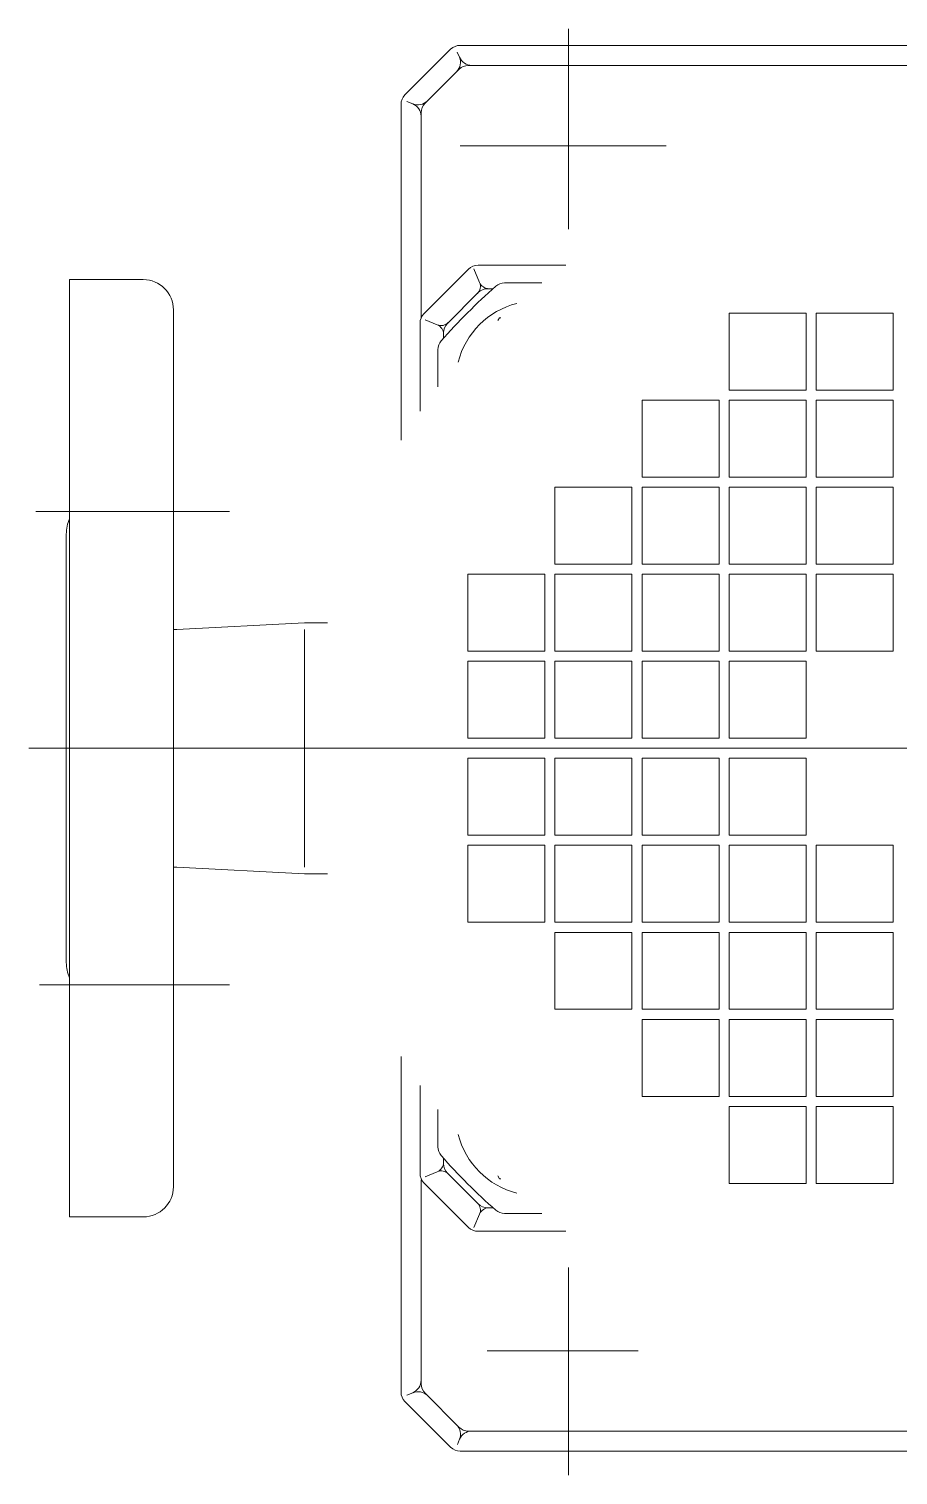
# Model space of a CAD drawing. Header units: millimetres. Extents: x 2085 to 2829, y 1347 to 1643.
# Drawn here: x 2160.0725 to 2160.2023, y 1612.1757 to 1612.3917 of the extents above; entities that cross this region are included whole.
import ezdxf

# ---------------------------------------------------------------- set-up
doc = ezdxf.new("R2010")
doc.units = ezdxf.units.MM
doc.layers.get('0').update_dxf_attribs({"color": 251, "lineweight": 9})
doc.layers.add('A-SANITARIOS', color=251, linetype='Continuous', lineweight=13)

# ---------------------------------------------------------------- blocks, each defined once
blk = doc.blocks.new('BOMBAS-28.02.2025')
at = {"layer": 'A-SANITARIOS'}
for p, q in [((2.222102833417011, -1.696062826551497, -9.617525271273668e-07), (2.222102833417011, -1.725987554527819, -9.617525271273668e-07)), ((2.222102833417011, -1.696062826551497, -9.617525271273668e-07), (2.222102833417011, -1.725987554527819, -9.617525271273668e-07)), ((2.204518218961312, -1.699100474826992, -9.617525271273668e-07), (2.197689614695264, -1.70592890586704, -9.617525271273668e-07)), ((2.204518218961312, -1.699100474826992, -9.617525271273668e-07), (2.197689614695264, -1.70592890586704, -9.617525271273668e-07)), ((2.205833618965698, -1.700280063785613, -9.617525271273668e-07), (2.205515250068856, -1.699511484242976, -9.617525271273668e-07)), ((2.205833618965698, -1.700280063785613, -9.617525271273668e-07), (2.205515250068856, -1.699511484242976, -9.617525271273668e-07)), ((2.338274223235203, -1.69851431902498, -9.617525271273668e-07), (2.205931690958096, -1.69851431902498, -9.617525271273668e-07)), ((2.338274223235203, -1.69851431902498, -9.617525271273668e-07), (2.205931690958096, -1.69851431902498, -9.617525271273668e-07)), ((2.205760970216943, -1.702100344933569, -9.617525271273668e-07), (2.200690138590289, -1.707171042449772, -9.617525271273668e-07)), ((2.205760970216943, -1.702100344933569, -9.617525271273668e-07), (2.200690138590289, -1.707171042449772, -9.617525271273668e-07)), ((2.337031542760087, -1.701514317654073, -9.617525271273668e-07), (2.207174853858305, -1.701514317654073, -9.617525271273668e-07)), ((2.337031542760087, -1.701514317654073, -9.617525271273668e-07), (2.207174853858305, -1.701514317654073, -9.617525271273668e-07)), ((2.197104298946215, -1.707311558537185, -9.617525271273668e-07), (2.197104298946215, -1.7574792066589, -9.617525271273668e-07)), ((2.197104298946215, -1.707311558537185, -9.617525271273668e-07), (2.197104298946215, -1.7574792066589, -9.617525271273668e-07)), ((2.198869212967111, -1.707245604135096, -9.617525271273668e-07), (2.197993386042072, -1.70688281673938, -9.617525271273668e-07)), ((2.198869212967111, -1.707245604135096, -9.617525271273668e-07), (2.197993386042072, -1.70688281673938, -9.617525271273668e-07)), ((2.200104299437953, -1.708585196174681, -9.617525271273668e-07), (2.200104299437953, -1.739186148159206, -9.617525271273668e-07)), ((2.200104299437953, -1.708585196174681, -9.617525271273668e-07), (2.200104299437953, -1.739186148159206, -9.617525271273668e-07)), ((2.205931202945067, -1.71351430285722, -9.617525271273668e-07), (2.23668803970213, -1.71351430285722, -9.617525271273668e-07)), ((2.205931202945067, -1.71351430285722, -9.617525271273668e-07), (2.23668803970213, -1.71351430285722, -9.617525271273668e-07)), ((2.20719032312627, -1.731936474330723, -9.617525271273668e-07), (2.200525633496, -1.738601162098348, -9.617525271273668e-07)), ((2.20719032312627, -1.731936474330723, -9.617525271273668e-07), (2.200525633496, -1.738601162098348, -9.617525271273668e-07)), ((2.208847473812057, -1.733938469551504, -9.617525271273668e-07), (2.208003989857389, -1.731902149505913, -9.617525271273668e-07)), ((2.208847473812057, -1.733938469551504, -9.617525271273668e-07), (2.208003989857389, -1.731902149505913, -9.617525271273668e-07)), ((2.208604542043759, -1.731350698508322, -9.617525271273668e-07), (2.221739794564201, -1.731350698508322, -9.617525271273668e-07)), ((2.208604542043759, -1.731350698508322, -9.617525271273668e-07), (2.221739794564201, -1.731350698508322, -9.617525271273668e-07)), ((2.147601369273616, -1.873514120467007, -9.617525271273668e-07), (2.147601369273616, -1.73351430427283, -9.617525271273668e-07)), ((2.158601369214011, -1.73351430427283, -9.617525271273668e-07), (2.147601369273616, -1.73351430427283, -9.617525271273668e-07)), ((2.147601369273616, -1.873514120467007, -9.617525271273668e-07), (2.147601369273616, -1.73351430427283, -9.617525271273668e-07)), ((2.158601369214011, -1.73351430427283, -9.617525271273668e-07), (2.147601369273616, -1.73351430427283, -9.617525271273668e-07)), ((2.218123346072389, -1.734014547429979, -9.617525271273668e-07), (2.212571827200009, -1.734014547429979, -9.617525271273668e-07)), ((2.218123346072389, -1.734014547429979, -9.617525271273668e-07), (2.212571827200009, -1.734014547429979, -9.617525271273668e-07)), ((2.208645708364202, -1.735449996776879, -9.617525271273668e-07), (2.20403915407951, -1.740056549198925, -9.617525271273668e-07)), ((2.208645708364202, -1.735449996776879, -9.617525271273668e-07), (2.20403915407951, -1.740056549198925, -9.617525271273668e-07)), ((2.21006010795827, -1.734864217229187, -9.617525271273668e-07), (2.210854298871709, -1.734864217229187, -9.617525271273668e-07)), ((2.21006010795827, -1.734864217229187, -9.617525271273668e-07), (2.210854298871709, -1.734864217229187, -9.617525271273668e-07)), ((2.163101370882941, -1.869014333002269, -9.617525271273668e-07), (2.163101370882941, -1.738014119677246, -9.617525271273668e-07)), ((2.163101370882941, -1.869014333002269, -9.617525271273668e-07), (2.163101370882941, -1.738014119677246, -9.617525271273668e-07)), ((2.257602834579302, -1.738514211960137, -9.617525271273668e-07), (2.246102835488273, -1.738514211960137, -9.617525271273668e-07)), ((2.246102835488273, -1.738514211960137, -9.617525271273668e-07), (2.246102835488273, -1.750014211051166, -9.617525271273668e-07)), ((2.257602834579302, -1.738514211960137, -9.617525271273668e-07), (2.246102835488273, -1.738514211960137, -9.617525271273668e-07)), ((2.246102835488273, -1.738514211960137, -9.617525271273668e-07), (2.246102835488273, -1.750014211051166, -9.617525271273668e-07)), ((2.257602834579302, -1.738514211960137, -9.617525271273668e-07), (2.257602834579302, -1.750014211051166, -9.617525271273668e-07)), ((2.257602834579302, -1.738514211960137, -9.617525271273668e-07), (2.257602834579302, -1.750014211051166, -9.617525271273668e-07)), ((2.259102833893849, -1.738514211960137, -9.617525271273668e-07), (2.259102833893849, -1.750014211051166, -9.617525271273668e-07)), ((2.270602832984878, -1.738514211960137, -9.617525271273668e-07), (2.259102833893849, -1.738514211960137, -9.617525271273668e-07)), ((2.259102833893849, -1.738514211960137, -9.617525271273668e-07), (2.259102833893849, -1.750014211051166, -9.617525271273668e-07)), ((2.270602832984878, -1.738514211960137, -9.617525271273668e-07), (2.259102833893849, -1.738514211960137, -9.617525271273668e-07)), ((2.270602832984878, -1.738514211960137, -9.617525271273668e-07), (2.270602832984878, -1.750014211051166, -9.617525271273668e-07)), ((2.270602832984878, -1.738514211960137, -9.617525271273668e-07), (2.270602832984878, -1.750014211051166, -9.617525271273668e-07)), ((2.199939501908375, -1.753150991164148, -9.617525271273668e-07), (2.199939501908375, -1.740015433169901, -9.617525271273668e-07)), ((2.199939501908375, -1.753150991164148, -9.617525271273668e-07), (2.199939501908375, -1.740015433169901, -9.617525271273668e-07)), ((2.202527438726975, -1.740258880890906, -9.617525271273668e-07), (2.200723669928266, -1.739511731080711, -9.617525271273668e-07)), ((2.202527438726975, -1.740258880890906, -9.617525271273668e-07), (2.200723669928266, -1.739511731080711, -9.617525271273668e-07)), ((2.211567893129541, -1.739643000997603, -9.617525271273668e-07), (2.211816308525158, -1.739212735556066, -9.617525271273668e-07)), ((2.211567893129541, -1.739643000997603, -9.617525271273668e-07), (2.211816308525158, -1.739212735556066, -9.617525271273668e-07)), ((2.212025440734578, -1.739212636835873, -9.617525271273668e-07), (2.211816217255546, -1.739212636835873, -9.617525271273668e-07)), ((2.212025440734578, -1.739212636835873, -9.617525271273668e-07), (2.211816217255546, -1.739212636835873, -9.617525271273668e-07)), ((2.203452929359628, -1.742265340872109, -9.617525271273668e-07), (2.203452929359628, -1.741470876149833, -9.617525271273668e-07)), ((2.203452929359628, -1.742265340872109, -9.617525271273668e-07), (2.203452929359628, -1.741470876149833, -9.617525271273668e-07)), ((2.202601126831723, -1.743985249660909, -9.617525271273668e-07), (2.202601126831723, -1.749537252821028, -9.617525271273668e-07)), ((2.202601126831723, -1.743985249660909, -9.617525271273668e-07), (2.202601126831723, -1.749537252821028, -9.617525271273668e-07)), ((2.244602834311081, -1.751514212228358, -9.617525271273668e-07), (2.233102833357407, -1.751514212228358, -9.617525271273668e-07)), ((2.233102833357407, -1.751514212228358, -9.617525271273668e-07), (2.233102833357407, -1.763014211319387, -9.617525271273668e-07)), ((2.244602834311081, -1.751514212228358, -9.617525271273668e-07), (2.233102833357407, -1.751514212228358, -9.617525271273668e-07)), ((2.233102833357407, -1.751514212228358, -9.617525271273668e-07), (2.233102833357407, -1.763014211319387, -9.617525271273668e-07)), ((2.244602834311081, -1.751514212228358, -9.617525271273668e-07), (2.244602834311081, -1.763014211319387, -9.617525271273668e-07)), ((2.244602834311081, -1.751514212228358, -9.617525271273668e-07), (2.244602834311081, -1.763014211319387, -9.617525271273668e-07)), ((2.257602834579302, -1.750014211051166, -9.617525271273668e-07), (2.246102835488273, -1.750014211051166, -9.617525271273668e-07)), ((2.257602834579302, -1.750014211051166, -9.617525271273668e-07), (2.246102835488273, -1.750014211051166, -9.617525271273668e-07)), ((2.257602834579302, -1.751514212228358, -9.617525271273668e-07), (2.246102835488273, -1.751514212228358, -9.617525271273668e-07)), ((2.246102835488273, -1.751514212228358, -9.617525271273668e-07), (2.246102835488273, -1.763014211319387, -9.617525271273668e-07)), ((2.257602834579302, -1.751514212228358, -9.617525271273668e-07), (2.246102835488273, -1.751514212228358, -9.617525271273668e-07)), ((2.246102835488273, -1.751514212228358, -9.617525271273668e-07), (2.246102835488273, -1.763014211319387, -9.617525271273668e-07)), ((2.257602834579302, -1.751514212228358, -9.617525271273668e-07), (2.257602834579302, -1.763014211319387, -9.617525271273668e-07)), ((2.257602834579302, -1.751514212228358, -9.617525271273668e-07), (2.257602834579302, -1.763014211319387, -9.617525271273668e-07)), ((2.270602832984878, -1.750014211051166, -9.617525271273668e-07), (2.259102833893849, -1.750014211051166, -9.617525271273668e-07)), ((2.270602832984878, -1.750014211051166, -9.617525271273668e-07), (2.259102833893849, -1.750014211051166, -9.617525271273668e-07)), ((2.270602832984878, -1.751514212228358, -9.617525271273668e-07), (2.259102833893849, -1.751514212228358, -9.617525271273668e-07)), ((2.259102833893849, -1.751514212228358, -9.617525271273668e-07), (2.259102833893849, -1.763014211319387, -9.617525271273668e-07)), ((2.270602832984878, -1.751514212228358, -9.617525271273668e-07), (2.259102833893849, -1.751514212228358, -9.617525271273668e-07)), ((2.259102833893849, -1.751514212228358, -9.617525271273668e-07), (2.259102833893849, -1.763014211319387, -9.617525271273668e-07)), ((2.270602832984878, -1.751514212228358, -9.617525271273668e-07), (2.270602832984878, -1.763014211319387, -9.617525271273668e-07)), ((2.270602832984878, -1.751514212228358, -9.617525271273668e-07), (2.270602832984878, -1.763014211319387, -9.617525271273668e-07)), ((2.23160283404286, -1.764514212496579, -9.617525271273668e-07), (2.220102833089186, -1.764514212496579, -9.617525271273668e-07)), ((2.220102833089186, -1.764514212496579, -9.617525271273668e-07), (2.220102833089186, -1.776014211587608, -9.617525271273668e-07)), ((2.23160283404286, -1.764514212496579, -9.617525271273668e-07), (2.220102833089186, -1.764514212496579, -9.617525271273668e-07)), ((2.220102833089186, -1.764514212496579, -9.617525271273668e-07), (2.220102833089186, -1.776014211587608, -9.617525271273668e-07)), ((2.23160283404286, -1.764514212496579, -9.617525271273668e-07), (2.23160283404286, -1.776014211587608, -9.617525271273668e-07)), ((2.23160283404286, -1.764514212496579, -9.617525271273668e-07), (2.23160283404286, -1.776014211587608, -9.617525271273668e-07)), ((2.244602834311081, -1.763014211319387, -9.617525271273668e-07), (2.233102833357407, -1.763014211319387, -9.617525271273668e-07)), ((2.244602834311081, -1.763014211319387, -9.617525271273668e-07), (2.233102833357407, -1.763014211319387, -9.617525271273668e-07)), ((2.244602834311081, -1.764514212496579, -9.617525271273668e-07), (2.233102833357407, -1.764514212496579, -9.617525271273668e-07)), ((2.233102833357407, -1.764514212496579, -9.617525271273668e-07), (2.233102833357407, -1.776014211587608, -9.617525271273668e-07)), ((2.244602834311081, -1.764514212496579, -9.617525271273668e-07), (2.233102833357407, -1.764514212496579, -9.617525271273668e-07)), ((2.233102833357407, -1.764514212496579, -9.617525271273668e-07), (2.233102833357407, -1.776014211587608, -9.617525271273668e-07)), ((2.244602834311081, -1.764514212496579, -9.617525271273668e-07), (2.244602834311081, -1.776014211587608, -9.617525271273668e-07)), ((2.244602834311081, -1.764514212496579, -9.617525271273668e-07), (2.244602834311081, -1.776014211587608, -9.617525271273668e-07)), ((2.257602834579302, -1.763014211319387, -9.617525271273668e-07), (2.246102835488273, -1.763014211319387, -9.617525271273668e-07)), ((2.257602834579302, -1.763014211319387, -9.617525271273668e-07), (2.246102835488273, -1.763014211319387, -9.617525271273668e-07)), ((2.257602834579302, -1.764514212496579, -9.617525271273668e-07), (2.246102835488273, -1.764514212496579, -9.617525271273668e-07)), ((2.246102835488273, -1.764514212496579, -9.617525271273668e-07), (2.246102835488273, -1.776014211587608, -9.617525271273668e-07)), ((2.257602834579302, -1.764514212496579, -9.617525271273668e-07), (2.246102835488273, -1.764514212496579, -9.617525271273668e-07)), ((2.246102835488273, -1.764514212496579, -9.617525271273668e-07), (2.246102835488273, -1.776014211587608, -9.617525271273668e-07)), ((2.257602834579302, -1.764514212496579, -9.617525271273668e-07), (2.257602834579302, -1.776014211587608, -9.617525271273668e-07)), ((2.257602834579302, -1.764514212496579, -9.617525271273668e-07), (2.257602834579302, -1.776014211587608, -9.617525271273668e-07)), ((2.270602832984878, -1.763014211319387, -9.617525271273668e-07), (2.259102833893849, -1.763014211319387, -9.617525271273668e-07)), ((2.270602832984878, -1.763014211319387, -9.617525271273668e-07), (2.259102833893849, -1.763014211319387, -9.617525271273668e-07)), ((2.270602832984878, -1.764514212496579, -9.617525271273668e-07), (2.259102833893849, -1.764514212496579, -9.617525271273668e-07)), ((2.259102833893849, -1.764514212496579, -9.617525271273668e-07), (2.259102833893849, -1.776014211587608, -9.617525271273668e-07)), ((2.270602832984878, -1.764514212496579, -9.617525271273668e-07), (2.259102833893849, -1.764514212496579, -9.617525271273668e-07)), ((2.259102833893849, -1.764514212496579, -9.617525271273668e-07), (2.259102833893849, -1.776014211587608, -9.617525271273668e-07)), ((2.270602832984878, -1.764514212496579, -9.617525271273668e-07), (2.270602832984878, -1.776014211587608, -9.617525271273668e-07)), ((2.270602832984878, -1.764514212496579, -9.617525271273668e-07), (2.270602832984878, -1.776014211587608, -9.617525271273668e-07)), ((2.171469047170831, -1.768156849779189, -9.617525271273668e-07), (2.142554006975843, -1.768156849779189, -9.617525271273668e-07)), ((2.171469047170831, -1.768156849779189, -9.617525271273668e-07), (2.142554006975843, -1.768156849779189, -9.617525271273668e-07)), ((2.147101366397692, -1.835514486767352, -9.617525271273668e-07), (2.147101366397692, -1.771513936109841, -9.617525271273668e-07)), ((2.147101366397692, -1.835514486767352, -9.617525271273668e-07), (2.147101366397692, -1.771513936109841, -9.617525271273668e-07)), ((2.218602833774639, -1.777514210902154, -9.617525271273668e-07), (2.20710283468361, -1.777514210902154, -9.617525271273668e-07)), ((2.20710283468361, -1.777514210902154, -9.617525271273668e-07), (2.20710283468361, -1.789014211855829, -9.617525271273668e-07)), ((2.218602833774639, -1.777514210902154, -9.617525271273668e-07), (2.20710283468361, -1.777514210902154, -9.617525271273668e-07)), ((2.20710283468361, -1.777514210902154, -9.617525271273668e-07), (2.20710283468361, -1.789014211855829, -9.617525271273668e-07)), ((2.218602833774639, -1.777514210902154, -9.617525271273668e-07), (2.218602833774639, -1.789014211855829, -9.617525271273668e-07)), ((2.218602833774639, -1.777514210902154, -9.617525271273668e-07), (2.218602833774639, -1.789014211855829, -9.617525271273668e-07)), ((2.23160283404286, -1.776014211587608, -9.617525271273668e-07), (2.220102833089186, -1.776014211587608, -9.617525271273668e-07)), ((2.23160283404286, -1.776014211587608, -9.617525271273668e-07), (2.220102833089186, -1.776014211587608, -9.617525271273668e-07)), ((2.23160283404286, -1.777514210902154, -9.617525271273668e-07), (2.220102833089186, -1.777514210902154, -9.617525271273668e-07)), ((2.220102833089186, -1.777514210902154, -9.617525271273668e-07), (2.220102833089186, -1.789014211855829, -9.617525271273668e-07)), ((2.23160283404286, -1.777514210902154, -9.617525271273668e-07), (2.220102833089186, -1.777514210902154, -9.617525271273668e-07)), ((2.220102833089186, -1.777514210902154, -9.617525271273668e-07), (2.220102833089186, -1.789014211855829, -9.617525271273668e-07)), ((2.23160283404286, -1.777514210902154, -9.617525271273668e-07), (2.23160283404286, -1.789014211855829, -9.617525271273668e-07)), ((2.23160283404286, -1.777514210902154, -9.617525271273668e-07), (2.23160283404286, -1.789014211855829, -9.617525271273668e-07)), ((2.244602834311081, -1.776014211587608, -9.617525271273668e-07), (2.233102833357407, -1.776014211587608, -9.617525271273668e-07)), ((2.244602834311081, -1.776014211587608, -9.617525271273668e-07), (2.233102833357407, -1.776014211587608, -9.617525271273668e-07)), ((2.244602834311081, -1.777514210902154, -9.617525271273668e-07), (2.233102833357407, -1.777514210902154, -9.617525271273668e-07)), ((2.233102833357407, -1.777514210902154, -9.617525271273668e-07), (2.233102833357407, -1.789014211855829, -9.617525271273668e-07)), ((2.244602834311081, -1.777514210902154, -9.617525271273668e-07), (2.233102833357407, -1.777514210902154, -9.617525271273668e-07)), ((2.233102833357407, -1.777514210902154, -9.617525271273668e-07), (2.233102833357407, -1.789014211855829, -9.617525271273668e-07)), ((2.244602834311081, -1.777514210902154, -9.617525271273668e-07), (2.244602834311081, -1.789014211855829, -9.617525271273668e-07)), ((2.244602834311081, -1.777514210902154, -9.617525271273668e-07), (2.244602834311081, -1.789014211855829, -9.617525271273668e-07)), ((2.257602834579302, -1.776014211587608, -9.617525271273668e-07), (2.246102835488273, -1.776014211587608, -9.617525271273668e-07)), ((2.257602834579302, -1.776014211587608, -9.617525271273668e-07), (2.246102835488273, -1.776014211587608, -9.617525271273668e-07)), ((2.257602834579302, -1.777514210902154, -9.617525271273668e-07), (2.246102835488273, -1.777514210902154, -9.617525271273668e-07)), ((2.246102835488273, -1.777514210902154, -9.617525271273668e-07), (2.246102835488273, -1.789014211855829, -9.617525271273668e-07)), ((2.257602834579302, -1.777514210902154, -9.617525271273668e-07), (2.246102835488273, -1.777514210902154, -9.617525271273668e-07)), ((2.246102835488273, -1.777514210902154, -9.617525271273668e-07), (2.246102835488273, -1.789014211855829, -9.617525271273668e-07)), ((2.257602834579302, -1.777514210902154, -9.617525271273668e-07), (2.257602834579302, -1.789014211855829, -9.617525271273668e-07)), ((2.257602834579302, -1.777514210902154, -9.617525271273668e-07), (2.257602834579302, -1.789014211855829, -9.617525271273668e-07)), ((2.270602832984878, -1.776014211587608, -9.617525271273668e-07), (2.259102833893849, -1.776014211587608, -9.617525271273668e-07)), ((2.270602832984878, -1.776014211587608, -9.617525271273668e-07), (2.259102833893849, -1.776014211587608, -9.617525271273668e-07)), ((2.259102833893849, -1.777514210902154, -9.617525271273668e-07), (2.259102833893849, -1.789014211855829, -9.617525271273668e-07)), ((2.270602832984878, -1.777514210902154, -9.617525271273668e-07), (2.259102833893849, -1.777514210902154, -9.617525271273668e-07)), ((2.259102833893849, -1.777514210902154, -9.617525271273668e-07), (2.259102833893849, -1.789014211855829, -9.617525271273668e-07)), ((2.270602832984878, -1.777514210902154, -9.617525271273668e-07), (2.259102833893849, -1.777514210902154, -9.617525271273668e-07)), ((2.270602832984878, -1.777514210902154, -9.617525271273668e-07), (2.270602832984878, -1.789014211855829, -9.617525271273668e-07)), ((2.270602832984878, -1.777514210902154, -9.617525271273668e-07), (2.270602832984878, -1.789014211855829, -9.617525271273668e-07)), ((2.163601854321314, -1.785764242522418, -9.617525271273668e-07), (2.163101370882941, -1.785764242522418, -9.617525271273668e-07)), ((2.163601854321314, -1.785764242522418, -9.617525271273668e-07), (2.163101370882941, -1.785764242522418, -9.617525271273668e-07)), ((2.182679559540702, -1.784764409996569, -9.617525271273668e-07), (2.163600269210292, -1.785764313302934, -9.617525271273668e-07)), ((2.182679559540702, -1.784764409996569, -9.617525271273668e-07), (2.163600269210292, -1.785764313302934, -9.617525271273668e-07)), ((2.182680958387209, -1.784764333628118, -9.617525271273668e-07), (2.18612358669634, -1.784764333628118, -9.617525271273668e-07)), ((2.182680958387209, -1.784764333628118, -9.617525271273668e-07), (2.18612358669634, -1.784764333628118, -9.617525271273668e-07)), ((2.182681206119014, -1.821264212019742, -9.617525271273668e-07), (2.182681206119014, -1.785764242522418, -9.617525271273668e-07)), ((2.182681206119014, -1.821264212019742, -9.617525271273668e-07), (2.182681206119014, -1.785764242522418, -9.617525271273668e-07)), ((2.218602833774639, -1.789014211855829, -9.617525271273668e-07), (2.20710283468361, -1.789014211855829, -9.617525271273668e-07)), ((2.218602833774639, -1.789014211855829, -9.617525271273668e-07), (2.20710283468361, -1.789014211855829, -9.617525271273668e-07)), ((2.218602833774639, -1.790514211170375, -9.617525271273668e-07), (2.20710283468361, -1.790514211170375, -9.617525271273668e-07)), ((2.20710283468361, -1.790514211170375, -9.617525271273668e-07), (2.20710283468361, -1.80201421212405, -9.617525271273668e-07)), ((2.218602833774639, -1.790514211170375, -9.617525271273668e-07), (2.20710283468361, -1.790514211170375, -9.617525271273668e-07)), ((2.20710283468361, -1.790514211170375, -9.617525271273668e-07), (2.20710283468361, -1.80201421212405, -9.617525271273668e-07)), ((2.218602833774639, -1.790514211170375, -9.617525271273668e-07), (2.218602833774639, -1.80201421212405, -9.617525271273668e-07)), ((2.218602833774639, -1.790514211170375, -9.617525271273668e-07), (2.218602833774639, -1.80201421212405, -9.617525271273668e-07)), ((2.23160283404286, -1.789014211855829, -9.617525271273668e-07), (2.220102833089186, -1.789014211855829, -9.617525271273668e-07)), ((2.23160283404286, -1.789014211855829, -9.617525271273668e-07), (2.220102833089186, -1.789014211855829, -9.617525271273668e-07)), ((2.220102833089186, -1.790514211170375, -9.617525271273668e-07), (2.220102833089186, -1.80201421212405, -9.617525271273668e-07)), ((2.23160283404286, -1.790514211170375, -9.617525271273668e-07), (2.220102833089186, -1.790514211170375, -9.617525271273668e-07)), ((2.220102833089186, -1.790514211170375, -9.617525271273668e-07), (2.220102833089186, -1.80201421212405, -9.617525271273668e-07)), ((2.23160283404286, -1.790514211170375, -9.617525271273668e-07), (2.220102833089186, -1.790514211170375, -9.617525271273668e-07)), ((2.23160283404286, -1.790514211170375, -9.617525271273668e-07), (2.23160283404286, -1.80201421212405, -9.617525271273668e-07)), ((2.23160283404286, -1.790514211170375, -9.617525271273668e-07), (2.23160283404286, -1.80201421212405, -9.617525271273668e-07)), ((2.244602834311081, -1.789014211855829, -9.617525271273668e-07), (2.233102833357407, -1.789014211855829, -9.617525271273668e-07)), ((2.244602834311081, -1.789014211855829, -9.617525271273668e-07), (2.233102833357407, -1.789014211855829, -9.617525271273668e-07)), ((2.233102833357407, -1.790514211170375, -9.617525271273668e-07), (2.233102833357407, -1.80201421212405, -9.617525271273668e-07)), ((2.244602834311081, -1.790514211170375, -9.617525271273668e-07), (2.233102833357407, -1.790514211170375, -9.617525271273668e-07)), ((2.233102833357407, -1.790514211170375, -9.617525271273668e-07), (2.233102833357407, -1.80201421212405, -9.617525271273668e-07)), ((2.244602834311081, -1.790514211170375, -9.617525271273668e-07), (2.233102833357407, -1.790514211170375, -9.617525271273668e-07)), ((2.244602834311081, -1.790514211170375, -9.617525271273668e-07), (2.244602834311081, -1.80201421212405, -9.617525271273668e-07)), ((2.244602834311081, -1.790514211170375, -9.617525271273668e-07), (2.244602834311081, -1.80201421212405, -9.617525271273668e-07)), ((2.257602834579302, -1.789014211855829, -9.617525271273668e-07), (2.246102835488273, -1.789014211855829, -9.617525271273668e-07)), ((2.257602834579302, -1.789014211855829, -9.617525271273668e-07), (2.246102835488273, -1.789014211855829, -9.617525271273668e-07)), ((2.246102835488273, -1.790514211170375, -9.617525271273668e-07), (2.246102835488273, -1.80201421212405, -9.617525271273668e-07)), ((2.257602834579302, -1.790514211170375, -9.617525271273668e-07), (2.246102835488273, -1.790514211170375, -9.617525271273668e-07)), ((2.246102835488273, -1.790514211170375, -9.617525271273668e-07), (2.246102835488273, -1.80201421212405, -9.617525271273668e-07)), ((2.257602834579302, -1.790514211170375, -9.617525271273668e-07), (2.246102835488273, -1.790514211170375, -9.617525271273668e-07)), ((2.257602834579302, -1.790514211170375, -9.617525271273668e-07), (2.257602834579302, -1.80201421212405, -9.617525271273668e-07)), ((2.257602834579302, -1.790514211170375, -9.617525271273668e-07), (2.257602834579302, -1.80201421212405, -9.617525271273668e-07)), ((2.270602832984878, -1.789014211855829, -9.617525271273668e-07), (2.259102833893849, -1.789014211855829, -9.617525271273668e-07)), ((2.270602832984878, -1.789014211855829, -9.617525271273668e-07), (2.259102833893849, -1.789014211855829, -9.617525271273668e-07)), ((2.141520069417311, -1.803514211438596, -9.617525271273668e-07), (2.402399708953453, -1.803514211438596, -9.617525271273668e-07)), ((2.141520069417311, -1.803514211438596, -9.617525271273668e-07), (2.402399708953453, -1.803514211438596, -9.617525271273668e-07)), ((2.218602833774639, -1.80201421212405, -9.617525271273668e-07), (2.20710283468361, -1.80201421212405, -9.617525271273668e-07)), ((2.218602833774639, -1.80201421212405, -9.617525271273668e-07), (2.20710283468361, -1.80201421212405, -9.617525271273668e-07)), ((2.23160283404286, -1.80201421212405, -9.617525271273668e-07), (2.220102833089186, -1.80201421212405, -9.617525271273668e-07)), ((2.23160283404286, -1.80201421212405, -9.617525271273668e-07), (2.220102833089186, -1.80201421212405, -9.617525271273668e-07)), ((2.244602834311081, -1.80201421212405, -9.617525271273668e-07), (2.233102833357407, -1.80201421212405, -9.617525271273668e-07)), ((2.244602834311081, -1.80201421212405, -9.617525271273668e-07), (2.233102833357407, -1.80201421212405, -9.617525271273668e-07)), ((2.257602834579302, -1.80201421212405, -9.617525271273668e-07), (2.246102835488273, -1.80201421212405, -9.617525271273668e-07)), ((2.257602834579302, -1.80201421212405, -9.617525271273668e-07), (2.246102835488273, -1.80201421212405, -9.617525271273668e-07)), ((2.20710283468361, -1.805014210753143, -9.617525271273668e-07), (2.20710283468361, -1.816514211706817, -9.617525271273668e-07)), ((2.20710283468361, -1.805014210753143, -9.617525271273668e-07), (2.218602833774639, -1.805014210753143, -9.617525271273668e-07)), ((2.20710283468361, -1.805014210753143, -9.617525271273668e-07), (2.20710283468361, -1.816514211706817, -9.617525271273668e-07)), ((2.20710283468361, -1.805014210753143, -9.617525271273668e-07), (2.218602833774639, -1.805014210753143, -9.617525271273668e-07)), ((2.218602833774639, -1.805014210753143, -9.617525271273668e-07), (2.218602833774639, -1.816514211706817, -9.617525271273668e-07)), ((2.218602833774639, -1.805014210753143, -9.617525271273668e-07), (2.218602833774639, -1.816514211706817, -9.617525271273668e-07)), ((2.220102833089186, -1.805014210753143, -9.617525271273668e-07), (2.220102833089186, -1.816514211706817, -9.617525271273668e-07)), ((2.220102833089186, -1.805014210753143, -9.617525271273668e-07), (2.23160283404286, -1.805014210753143, -9.617525271273668e-07)), ((2.220102833089186, -1.805014210753143, -9.617525271273668e-07), (2.220102833089186, -1.816514211706817, -9.617525271273668e-07)), ((2.220102833089186, -1.805014210753143, -9.617525271273668e-07), (2.23160283404286, -1.805014210753143, -9.617525271273668e-07)), ((2.23160283404286, -1.805014210753143, -9.617525271273668e-07), (2.23160283404286, -1.816514211706817, -9.617525271273668e-07)), ((2.23160283404286, -1.805014210753143, -9.617525271273668e-07), (2.23160283404286, -1.816514211706817, -9.617525271273668e-07)), ((2.233102833357407, -1.805014210753143, -9.617525271273668e-07), (2.233102833357407, -1.816514211706817, -9.617525271273668e-07)), ((2.233102833357407, -1.805014210753143, -9.617525271273668e-07), (2.244602834311081, -1.805014210753143, -9.617525271273668e-07)), ((2.233102833357407, -1.805014210753143, -9.617525271273668e-07), (2.233102833357407, -1.816514211706817, -9.617525271273668e-07)), ((2.233102833357407, -1.805014210753143, -9.617525271273668e-07), (2.244602834311081, -1.805014210753143, -9.617525271273668e-07)), ((2.244602834311081, -1.805014210753143, -9.617525271273668e-07), (2.244602834311081, -1.816514211706817, -9.617525271273668e-07)), ((2.244602834311081, -1.805014210753143, -9.617525271273668e-07), (2.244602834311081, -1.816514211706817, -9.617525271273668e-07)), ((2.246102835488273, -1.805014210753143, -9.617525271273668e-07), (2.257602834579302, -1.805014210753143, -9.617525271273668e-07)), ((2.246102835488273, -1.805014210753143, -9.617525271273668e-07), (2.246102835488273, -1.816514211706817, -9.617525271273668e-07)), ((2.246102835488273, -1.805014210753143, -9.617525271273668e-07), (2.257602834579302, -1.805014210753143, -9.617525271273668e-07)), ((2.246102835488273, -1.805014210753143, -9.617525271273668e-07), (2.246102835488273, -1.816514211706817, -9.617525271273668e-07)), ((2.257602834579302, -1.805014210753143, -9.617525271273668e-07), (2.257602834579302, -1.816514211706817, -9.617525271273668e-07)), ((2.257602834579302, -1.805014210753143, -9.617525271273668e-07), (2.257602834579302, -1.816514211706817, -9.617525271273668e-07)), ((2.20710283468361, -1.816514211706817, -9.617525271273668e-07), (2.218602833774639, -1.816514211706817, -9.617525271273668e-07)), ((2.20710283468361, -1.816514211706817, -9.617525271273668e-07), (2.218602833774639, -1.816514211706817, -9.617525271273668e-07)), ((2.220102833089186, -1.816514211706817, -9.617525271273668e-07), (2.23160283404286, -1.816514211706817, -9.617525271273668e-07)), ((2.220102833089186, -1.816514211706817, -9.617525271273668e-07), (2.23160283404286, -1.816514211706817, -9.617525271273668e-07)), ((2.233102833357407, -1.816514211706817, -9.617525271273668e-07), (2.244602834311081, -1.816514211706817, -9.617525271273668e-07)), ((2.233102833357407, -1.816514211706817, -9.617525271273668e-07), (2.244602834311081, -1.816514211706817, -9.617525271273668e-07)), ((2.246102835488273, -1.816514211706817, -9.617525271273668e-07), (2.257602834579302, -1.816514211706817, -9.617525271273668e-07)), ((2.246102835488273, -1.816514211706817, -9.617525271273668e-07), (2.257602834579302, -1.816514211706817, -9.617525271273668e-07)), ((2.20710283468361, -1.818014211021364, -9.617525271273668e-07), (2.20710283468361, -1.829514211975038, -9.617525271273668e-07)), ((2.20710283468361, -1.818014211021364, -9.617525271273668e-07), (2.218602833774639, -1.818014211021364, -9.617525271273668e-07)), ((2.20710283468361, -1.818014211021364, -9.617525271273668e-07), (2.20710283468361, -1.829514211975038, -9.617525271273668e-07)), ((2.20710283468361, -1.818014211021364, -9.617525271273668e-07), (2.218602833774639, -1.818014211021364, -9.617525271273668e-07)), ((2.218602833774639, -1.818014211021364, -9.617525271273668e-07), (2.218602833774639, -1.829514211975038, -9.617525271273668e-07)), ((2.218602833774639, -1.818014211021364, -9.617525271273668e-07), (2.218602833774639, -1.829514211975038, -9.617525271273668e-07)), ((2.220102833089186, -1.818014211021364, -9.617525271273668e-07), (2.220102833089186, -1.829514211975038, -9.617525271273668e-07)), ((2.220102833089186, -1.818014211021364, -9.617525271273668e-07), (2.23160283404286, -1.818014211021364, -9.617525271273668e-07)), ((2.220102833089186, -1.818014211021364, -9.617525271273668e-07), (2.220102833089186, -1.829514211975038, -9.617525271273668e-07)), ((2.220102833089186, -1.818014211021364, -9.617525271273668e-07), (2.23160283404286, -1.818014211021364, -9.617525271273668e-07)), ((2.23160283404286, -1.818014211021364, -9.617525271273668e-07), (2.23160283404286, -1.829514211975038, -9.617525271273668e-07)), ((2.23160283404286, -1.818014211021364, -9.617525271273668e-07), (2.23160283404286, -1.829514211975038, -9.617525271273668e-07)), ((2.233102833357407, -1.818014211021364, -9.617525271273668e-07), (2.233102833357407, -1.829514211975038, -9.617525271273668e-07)), ((2.233102833357407, -1.818014211021364, -9.617525271273668e-07), (2.244602834311081, -1.818014211021364, -9.617525271273668e-07)), ((2.233102833357407, -1.818014211021364, -9.617525271273668e-07), (2.233102833357407, -1.829514211975038, -9.617525271273668e-07)), ((2.233102833357407, -1.818014211021364, -9.617525271273668e-07), (2.244602834311081, -1.818014211021364, -9.617525271273668e-07)), ((2.244602834311081, -1.818014211021364, -9.617525271273668e-07), (2.244602834311081, -1.829514211975038, -9.617525271273668e-07)), ((2.244602834311081, -1.818014211021364, -9.617525271273668e-07), (2.244602834311081, -1.829514211975038, -9.617525271273668e-07)), ((2.246102835488273, -1.818014211021364, -9.617525271273668e-07), (2.246102835488273, -1.829514211975038, -9.617525271273668e-07)), ((2.246102835488273, -1.818014211021364, -9.617525271273668e-07), (2.257602834579302, -1.818014211021364, -9.617525271273668e-07)), ((2.246102835488273, -1.818014211021364, -9.617525271273668e-07), (2.246102835488273, -1.829514211975038, -9.617525271273668e-07)), ((2.246102835488273, -1.818014211021364, -9.617525271273668e-07), (2.257602834579302, -1.818014211021364, -9.617525271273668e-07)), ((2.257602834579302, -1.818014211021364, -9.617525271273668e-07), (2.257602834579302, -1.829514211975038, -9.617525271273668e-07)), ((2.257602834579302, -1.818014211021364, -9.617525271273668e-07), (2.257602834579302, -1.829514211975038, -9.617525271273668e-07)), ((2.259102833893849, -1.818014211021364, -9.617525271273668e-07), (2.270602832984878, -1.818014211021364, -9.617525271273668e-07)), ((2.259102833893849, -1.818014211021364, -9.617525271273668e-07), (2.259102833893849, -1.829514211975038, -9.617525271273668e-07)), ((2.259102833893849, -1.818014211021364, -9.617525271273668e-07), (2.270602832984878, -1.818014211021364, -9.617525271273668e-07)), ((2.259102833893849, -1.818014211021364, -9.617525271273668e-07), (2.259102833893849, -1.829514211975038, -9.617525271273668e-07)), ((2.270602832984878, -1.818014211021364, -9.617525271273668e-07), (2.270602832984878, -1.829514211975038, -9.617525271273668e-07)), ((2.270602832984878, -1.818014211021364, -9.617525271273668e-07), (2.270602832984878, -1.829514211975038, -9.617525271273668e-07)), ((2.163101370882941, -1.821264212019742, -9.617525271273668e-07), (2.163601854321314, -1.821264212019742, -9.617525271273668e-07)), ((2.163101370882941, -1.821264212019742, -9.617525271273668e-07), (2.163601854321314, -1.821264212019742, -9.617525271273668e-07)), ((2.163601949316217, -1.821264014579356, -9.617525271273668e-07), (2.182683184248162, -1.822264022193849, -9.617525271273668e-07)), ((2.163601949316217, -1.821264014579356, -9.617525271273668e-07), (2.182683184248162, -1.822264022193849, -9.617525271273668e-07)), ((2.182682910439325, -1.822264241985977, -9.617525271273668e-07), (2.18612358669634, -1.822264241985977, -9.617525271273668e-07)), ((2.182682910439325, -1.822264241985977, -9.617525271273668e-07), (2.18612358669634, -1.822264241985977, -9.617525271273668e-07)), ((2.20710283468361, -1.829514211975038, -9.617525271273668e-07), (2.218602833774639, -1.829514211975038, -9.617525271273668e-07)), ((2.20710283468361, -1.829514211975038, -9.617525271273668e-07), (2.218602833774639, -1.829514211975038, -9.617525271273668e-07)), ((2.220102833089186, -1.829514211975038, -9.617525271273668e-07), (2.23160283404286, -1.829514211975038, -9.617525271273668e-07)), ((2.220102833089186, -1.829514211975038, -9.617525271273668e-07), (2.23160283404286, -1.829514211975038, -9.617525271273668e-07)), ((2.233102833357407, -1.829514211975038, -9.617525271273668e-07), (2.244602834311081, -1.829514211975038, -9.617525271273668e-07)), ((2.233102833357407, -1.829514211975038, -9.617525271273668e-07), (2.244602834311081, -1.829514211975038, -9.617525271273668e-07)), ((2.246102835488273, -1.829514211975038, -9.617525271273668e-07), (2.257602834579302, -1.829514211975038, -9.617525271273668e-07)), ((2.246102835488273, -1.829514211975038, -9.617525271273668e-07), (2.257602834579302, -1.829514211975038, -9.617525271273668e-07)), ((2.259102833893849, -1.829514211975038, -9.617525271273668e-07), (2.270602832984878, -1.829514211975038, -9.617525271273668e-07)), ((2.259102833893849, -1.829514211975038, -9.617525271273668e-07), (2.270602832984878, -1.829514211975038, -9.617525271273668e-07)), ((2.220102833089186, -1.831014211289585, -9.617525271273668e-07), (2.220102833089186, -1.842514212243259, -9.617525271273668e-07)), ((2.220102833089186, -1.831014211289585, -9.617525271273668e-07), (2.23160283404286, -1.831014211289585, -9.617525271273668e-07)), ((2.220102833089186, -1.831014211289585, -9.617525271273668e-07), (2.220102833089186, -1.842514212243259, -9.617525271273668e-07)), ((2.220102833089186, -1.831014211289585, -9.617525271273668e-07), (2.23160283404286, -1.831014211289585, -9.617525271273668e-07)), ((2.23160283404286, -1.831014211289585, -9.617525271273668e-07), (2.23160283404286, -1.842514212243259, -9.617525271273668e-07)), ((2.23160283404286, -1.831014211289585, -9.617525271273668e-07), (2.23160283404286, -1.842514212243259, -9.617525271273668e-07)), ((2.233102833357407, -1.831014211289585, -9.617525271273668e-07), (2.233102833357407, -1.842514212243259, -9.617525271273668e-07)), ((2.233102833357407, -1.831014211289585, -9.617525271273668e-07), (2.244602834311081, -1.831014211289585, -9.617525271273668e-07)), ((2.233102833357407, -1.831014211289585, -9.617525271273668e-07), (2.233102833357407, -1.842514212243259, -9.617525271273668e-07)), ((2.233102833357407, -1.831014211289585, -9.617525271273668e-07), (2.244602834311081, -1.831014211289585, -9.617525271273668e-07)), ((2.244602834311081, -1.831014211289585, -9.617525271273668e-07), (2.244602834311081, -1.842514212243259, -9.617525271273668e-07)), ((2.244602834311081, -1.831014211289585, -9.617525271273668e-07), (2.244602834311081, -1.842514212243259, -9.617525271273668e-07)), ((2.246102835488273, -1.831014211289585, -9.617525271273668e-07), (2.246102835488273, -1.842514212243259, -9.617525271273668e-07)), ((2.246102835488273, -1.831014211289585, -9.617525271273668e-07), (2.257602834579302, -1.831014211289585, -9.617525271273668e-07)), ((2.246102835488273, -1.831014211289585, -9.617525271273668e-07), (2.246102835488273, -1.842514212243259, -9.617525271273668e-07)), ((2.246102835488273, -1.831014211289585, -9.617525271273668e-07), (2.257602834579302, -1.831014211289585, -9.617525271273668e-07)), ((2.257602834579302, -1.831014211289585, -9.617525271273668e-07), (2.257602834579302, -1.842514212243259, -9.617525271273668e-07)), ((2.257602834579302, -1.831014211289585, -9.617525271273668e-07), (2.257602834579302, -1.842514212243259, -9.617525271273668e-07)), ((2.259102833893849, -1.831014211289585, -9.617525271273668e-07), (2.270602832984878, -1.831014211289585, -9.617525271273668e-07)), ((2.259102833893849, -1.831014211289585, -9.617525271273668e-07), (2.259102833893849, -1.842514212243259, -9.617525271273668e-07)), ((2.259102833893849, -1.831014211289585, -9.617525271273668e-07), (2.270602832984878, -1.831014211289585, -9.617525271273668e-07)), ((2.259102833893849, -1.831014211289585, -9.617525271273668e-07), (2.259102833893849, -1.842514212243259, -9.617525271273668e-07)), ((2.270602832984878, -1.831014211289585, -9.617525271273668e-07), (2.270602832984878, -1.842514212243259, -9.617525271273668e-07)), ((2.270602832984878, -1.831014211289585, -9.617525271273668e-07), (2.270602832984878, -1.842514212243259, -9.617525271273668e-07)), ((2.143123587098671, -1.83886958938092, -9.617525271273668e-07), (2.171469047170831, -1.83886958938092, -9.617525271273668e-07)), ((2.143123587098671, -1.83886958938092, -9.617525271273668e-07), (2.171469047170831, -1.83886958938092, -9.617525271273668e-07)), ((2.220102833089186, -1.842514212243259, -9.617525271273668e-07), (2.23160283404286, -1.842514212243259, -9.617525271273668e-07)), ((2.220102833089186, -1.842514212243259, -9.617525271273668e-07), (2.23160283404286, -1.842514212243259, -9.617525271273668e-07)), ((2.233102833357407, -1.842514212243259, -9.617525271273668e-07), (2.244602834311081, -1.842514212243259, -9.617525271273668e-07)), ((2.233102833357407, -1.842514212243259, -9.617525271273668e-07), (2.244602834311081, -1.842514212243259, -9.617525271273668e-07)), ((2.246102835488273, -1.842514212243259, -9.617525271273668e-07), (2.257602834579302, -1.842514212243259, -9.617525271273668e-07)), ((2.246102835488273, -1.842514212243259, -9.617525271273668e-07), (2.257602834579302, -1.842514212243259, -9.617525271273668e-07)), ((2.259102833893849, -1.842514212243259, -9.617525271273668e-07), (2.270602832984878, -1.842514212243259, -9.617525271273668e-07)), ((2.259102833893849, -1.842514212243259, -9.617525271273668e-07), (2.270602832984878, -1.842514212243259, -9.617525271273668e-07)), ((2.233102833357407, -1.844014211557806, -9.617525271273668e-07), (2.233102833357407, -1.85551421251148, -9.617525271273668e-07)), ((2.233102833357407, -1.844014211557806, -9.617525271273668e-07), (2.244602834311081, -1.844014211557806, -9.617525271273668e-07)), ((2.233102833357407, -1.844014211557806, -9.617525271273668e-07), (2.233102833357407, -1.85551421251148, -9.617525271273668e-07)), ((2.233102833357407, -1.844014211557806, -9.617525271273668e-07), (2.244602834311081, -1.844014211557806, -9.617525271273668e-07)), ((2.244602834311081, -1.844014211557806, -9.617525271273668e-07), (2.244602834311081, -1.85551421251148, -9.617525271273668e-07)), ((2.244602834311081, -1.844014211557806, -9.617525271273668e-07), (2.244602834311081, -1.85551421251148, -9.617525271273668e-07)), ((2.246102835488273, -1.844014211557806, -9.617525271273668e-07), (2.246102835488273, -1.85551421251148, -9.617525271273668e-07)), ((2.246102835488273, -1.844014211557806, -9.617525271273668e-07), (2.257602834579302, -1.844014211557806, -9.617525271273668e-07)), ((2.246102835488273, -1.844014211557806, -9.617525271273668e-07), (2.246102835488273, -1.85551421251148, -9.617525271273668e-07)), ((2.246102835488273, -1.844014211557806, -9.617525271273668e-07), (2.257602834579302, -1.844014211557806, -9.617525271273668e-07)), ((2.257602834579302, -1.844014211557806, -9.617525271273668e-07), (2.257602834579302, -1.85551421251148, -9.617525271273668e-07)), ((2.257602834579302, -1.844014211557806, -9.617525271273668e-07), (2.257602834579302, -1.85551421251148, -9.617525271273668e-07)), ((2.259102833893849, -1.844014211557806, -9.617525271273668e-07), (2.270602832984878, -1.844014211557806, -9.617525271273668e-07)), ((2.259102833893849, -1.844014211557806, -9.617525271273668e-07), (2.259102833893849, -1.85551421251148, -9.617525271273668e-07)), ((2.259102833893849, -1.844014211557806, -9.617525271273668e-07), (2.270602832984878, -1.844014211557806, -9.617525271273668e-07)), ((2.259102833893849, -1.844014211557806, -9.617525271273668e-07), (2.259102833893849, -1.85551421251148, -9.617525271273668e-07)), ((2.270602832984878, -1.844014211557806, -9.617525271273668e-07), (2.270602832984878, -1.85551421251148, -9.617525271273668e-07)), ((2.270602832984878, -1.844014211557806, -9.617525271273668e-07), (2.270602832984878, -1.85551421251148, -9.617525271273668e-07)), ((2.197104298946215, -1.849549184553325, -9.617525271273668e-07), (2.197104298946215, -1.899685627780855, -9.617525271273668e-07)), ((2.197104298946215, -1.849549184553325, -9.617525271273668e-07), (2.197104298946215, -1.899685627780855, -9.617525271273668e-07)), ((2.199939501908375, -1.867012898437679, -9.617525271273668e-07), (2.199939501908375, -1.853877431713045, -9.617525271273668e-07)), ((2.199939501908375, -1.867012898437679, -9.617525271273668e-07), (2.199939501908375, -1.853877431713045, -9.617525271273668e-07)), ((2.233102833357407, -1.85551421251148, -9.617525271273668e-07), (2.244602834311081, -1.85551421251148, -9.617525271273668e-07)), ((2.233102833357407, -1.85551421251148, -9.617525271273668e-07), (2.244602834311081, -1.85551421251148, -9.617525271273668e-07)), ((2.246102835488273, -1.85551421251148, -9.617525271273668e-07), (2.257602834579302, -1.85551421251148, -9.617525271273668e-07)), ((2.246102835488273, -1.85551421251148, -9.617525271273668e-07), (2.257602834579302, -1.85551421251148, -9.617525271273668e-07)), ((2.259102833893849, -1.85551421251148, -9.617525271273668e-07), (2.270602832984878, -1.85551421251148, -9.617525271273668e-07)), ((2.259102833893849, -1.85551421251148, -9.617525271273668e-07), (2.270602832984878, -1.85551421251148, -9.617525271273668e-07)), ((2.202601126831723, -1.857491170056164, -9.617525271273668e-07), (2.202601126831723, -1.863043599762022, -9.617525271273668e-07)), ((2.202601126831723, -1.857491170056164, -9.617525271273668e-07), (2.202601126831723, -1.863043599762022, -9.617525271273668e-07)), ((2.246102835488273, -1.857014211826026, -9.617525271273668e-07), (2.246102835488273, -1.868514210917056, -9.617525271273668e-07)), ((2.246102835488273, -1.857014211826026, -9.617525271273668e-07), (2.257602834579302, -1.857014211826026, -9.617525271273668e-07)), ((2.246102835488273, -1.857014211826026, -9.617525271273668e-07), (2.246102835488273, -1.868514210917056, -9.617525271273668e-07)), ((2.246102835488273, -1.857014211826026, -9.617525271273668e-07), (2.257602834579302, -1.857014211826026, -9.617525271273668e-07)), ((2.257602834579302, -1.857014211826026, -9.617525271273668e-07), (2.257602834579302, -1.868514210917056, -9.617525271273668e-07)), ((2.257602834579302, -1.857014211826026, -9.617525271273668e-07), (2.257602834579302, -1.868514210917056, -9.617525271273668e-07)), ((2.259102833893849, -1.857014211826026, -9.617525271273668e-07), (2.259102833893849, -1.868514210917056, -9.617525271273668e-07)), ((2.259102833893849, -1.857014211826026, -9.617525271273668e-07), (2.270602832984878, -1.857014211826026, -9.617525271273668e-07)), ((2.259102833893849, -1.857014211826026, -9.617525271273668e-07), (2.259102833893849, -1.868514210917056, -9.617525271273668e-07)), ((2.259102833893849, -1.857014211826026, -9.617525271273668e-07), (2.270602832984878, -1.857014211826026, -9.617525271273668e-07)), ((2.270602832984878, -1.857014211826026, -9.617525271273668e-07), (2.270602832984878, -1.868514210917056, -9.617525271273668e-07)), ((2.270602832984878, -1.857014211826026, -9.617525271273668e-07), (2.270602832984878, -1.868514210917056, -9.617525271273668e-07)), ((2.203452929359628, -1.865557637996972, -9.617525271273668e-07), (2.203452929359628, -1.864763082005084, -9.617525271273668e-07)), ((2.203452929359628, -1.865557637996972, -9.617525271273668e-07), (2.203452929359628, -1.864763082005084, -9.617525271273668e-07)), ((2.200104299437953, -1.868005880154669, -9.617525271273668e-07), (2.200104299437953, -1.898442982695997, -9.617525271273668e-07)), ((2.200104299437953, -1.868005880154669, -9.617525271273668e-07), (2.200104299437953, -1.898442982695997, -9.617525271273668e-07)), ((2.200525549676968, -1.868427156470716, -9.617525271273668e-07), (2.207190233719302, -1.875091844238341, -9.617525271273668e-07)), ((2.200525549676968, -1.868427156470716, -9.617525271273668e-07), (2.207190233719302, -1.875091844238341, -9.617525271273668e-07)), ((2.200723822665168, -1.867516689933836, -9.617525271273668e-07), (2.202527373534394, -1.866769633255899, -9.617525271273668e-07)), ((2.200723822665168, -1.867516689933836, -9.617525271273668e-07), (2.202527373534394, -1.866769633255899, -9.617525271273668e-07)), ((2.204039070260478, -1.866971769370139, -9.617525271273668e-07), (2.208645622682525, -1.87157831992954, -9.617525271273668e-07)), ((2.204039070260478, -1.866971769370139, -9.617525271273668e-07), (2.208645622682525, -1.87157831992954, -9.617525271273668e-07)), ((2.211816323426319, -1.867815754376352, -9.617525271273668e-07), (2.211567846563412, -1.867385382764041, -9.617525271273668e-07)), ((2.211816323426319, -1.867815754376352, -9.617525271273668e-07), (2.211567846563412, -1.867385382764041, -9.617525271273668e-07)), ((2.212025440734578, -1.867815847508609, -9.617525271273668e-07), (2.211816217255546, -1.867815847508609, -9.617525271273668e-07)), ((2.212025440734578, -1.867815847508609, -9.617525271273668e-07), (2.211816217255546, -1.867815847508609, -9.617525271273668e-07)), ((2.246102835488273, -1.868514210917056, -9.617525271273668e-07), (2.257602834579302, -1.868514210917056, -9.617525271273668e-07)), ((2.246102835488273, -1.868514210917056, -9.617525271273668e-07), (2.257602834579302, -1.868514210917056, -9.617525271273668e-07)), ((2.259102833893849, -1.868514210917056, -9.617525271273668e-07), (2.270602832984878, -1.868514210917056, -9.617525271273668e-07)), ((2.259102833893849, -1.868514210917056, -9.617525271273668e-07), (2.270602832984878, -1.868514210917056, -9.617525271273668e-07)), ((2.21006010795827, -1.872164205648005, -9.617525271273668e-07), (2.210854298871709, -1.872164205648005, -9.617525271273668e-07)), ((2.21006010795827, -1.872164205648005, -9.617525271273668e-07), (2.210854298871709, -1.872164205648005, -9.617525271273668e-07)), ((2.147601369273616, -1.873514120467007, -9.617525271273668e-07), (2.158601369214011, -1.873514120467007, -9.617525271273668e-07)), ((2.147601369273616, -1.873514120467007, -9.617525271273668e-07), (2.158601369214011, -1.873514120467007, -9.617525271273668e-07)), ((2.208003678795649, -1.875126042403281, -9.617525271273668e-07), (2.208847140398575, -1.87308978009969, -9.617525271273668e-07)), ((2.208003678795649, -1.875126042403281, -9.617525271273668e-07), (2.208847140398575, -1.87308978009969, -9.617525271273668e-07)), ((2.212571827200009, -1.873014210723341, -9.617525271273668e-07), (2.218123586353613, -1.873014210723341, -9.617525271273668e-07)), ((2.212571827200009, -1.873014210723341, -9.617525271273668e-07), (2.218123586353613, -1.873014210723341, -9.617525271273668e-07)), ((2.221739794564201, -1.87567772436887, -9.617525271273668e-07), (2.208604542043759, -1.87567772436887, -9.617525271273668e-07)), ((2.221739794564201, -1.87567772436887, -9.617525271273668e-07), (2.208604542043759, -1.87567772436887, -9.617525271273668e-07)), ((2.222102589410497, -1.881104818545282, -9.617525271273668e-07), (2.222102589410497, -1.912089009769261, -9.617525271273668e-07)), ((2.222102589410497, -1.881104818545282, -9.617525271273668e-07), (2.222102589410497, -1.912089009769261, -9.617525271273668e-07)), ((2.232515675452305, -1.893514179624617, -9.617525271273668e-07), (2.209959767264081, -1.893514179624617, -9.617525271273668e-07)), ((2.232515675452305, -1.893514179624617, -9.617525271273668e-07), (2.209959767264081, -1.893514179624617, -9.617525271273668e-07)), ((2.197993510839297, -1.900145462714136, -9.617525271273668e-07), (2.198869347077562, -1.89978267531842, -9.617525271273668e-07)), ((2.197993510839297, -1.900145462714136, -9.617525271273668e-07), (2.198869347077562, -1.89978267531842, -9.617525271273668e-07)), ((2.200689682242228, -1.899856804870069, -9.617525271273668e-07), (2.205760510143591, -1.904927504248917, -9.617525271273668e-07)), ((2.200689682242228, -1.899856804870069, -9.617525271273668e-07), (2.205760510143591, -1.904927504248917, -9.617525271273668e-07)), ((2.197689674299909, -1.901099459268153, -9.617525271273668e-07), (2.204518107202603, -1.907927717082202, -9.617525271273668e-07)), ((2.197689674299909, -1.901099459268153, -9.617525271273668e-07), (2.204518107202603, -1.907927717082202, -9.617525271273668e-07)), ((2.205515538778855, -1.907516992650926, -9.617525271273668e-07), (2.205833903950406, -1.906748411245644, -9.617525271273668e-07)), ((2.205515538778855, -1.907516992650926, -9.617525271273668e-07), (2.205833903950406, -1.906748411245644, -9.617525271273668e-07)), ((2.207175585877849, -1.905514211393893, -9.617525271273668e-07), (2.337032032635761, -1.905514211393893, -9.617525271273668e-07)), ((2.207175585877849, -1.905514211393893, -9.617525271273668e-07), (2.337032032635761, -1.905514211393893, -9.617525271273668e-07)), ((2.205933399003698, -1.908514211885631, -9.617525271273668e-07), (2.338275195535971, -1.908514211885631, -9.617525271273668e-07)), ((2.205933399003698, -1.908514211885631, -9.617525271273668e-07), (2.338275195535971, -1.908514211885631, -9.617525271273668e-07))]:
    blk.add_line(p, q, dxfattribs=at)
for centre, radius, start, end in [((2.205932910990668, -1.700514242984354, -9.617525271273668e-07), 0.002, 90.00001792924657, 134.9951939717969), ((2.205932910990668, -1.700514242984354, -9.617525271273668e-07), 0.002, 90.00001792924657, 134.9951939717969), ((2.203987109911395, -1.701044836081564, -9.617525271273668e-07), 0.002, 315.0002909111602, 22.50004495369147), ((2.203987109911395, -1.701044836081564, -9.617525271273668e-07), 0.002, 315.0002909111602, 22.50004495369147), ((2.207175341871334, -1.703514241613448, -9.617525271273668e-07), 0.002, 90.00034599177013, 134.9994798267584), ((2.207175341871334, -1.703514241613448, -9.617525271273668e-07), 0.002, 90.00034599177013, 134.9994798267584), ((2.20768266680534, -1.699514257721603, -9.617525271273668e-07), 0.002, 202.5008629737526, 270.0006379823571), ((2.20768266680534, -1.699514257721603, -9.617525271273668e-07), 0.002, 202.5008629737526, 270.0006379823571), ((2.19910429927404, -1.707342733629048, -9.617525271273668e-07), 0.002, 134.9992368314734, 180), ((2.19910429927404, -1.707342733629048, -9.617525271273668e-07), 0.002, 134.9992368314734, 180), ((2.19963432798977, -1.705397649668157, -9.617525271273668e-07), 0.002, 247.5046169324382, 315.0027317932692), ((2.19963432798977, -1.705397649668157, -9.617525271273668e-07), 0.002, 247.5046169324382, 315.0027317932692), ((2.198103567090584, -1.709093130193651, -9.617525271273668e-07), 0.002, 359.9997630778132, 67.49312383277524), ((2.198103567090584, -1.709093130193651, -9.617525271273668e-07), 0.002, 359.9997630778132, 67.49312383277524), ((2.202104541909648, -1.708585149608552, -9.617525271273668e-07), 0.002, 134.9995269160709, 180), ((2.202104541909648, -1.708585149608552, -9.617525271273668e-07), 0.002, 134.9995269160709, 180), ((2.208604542043759, -1.733350698836148, -9.617525271273668e-07), 0.002, 90.00039999295325, 135.0002649528466), ((2.208604542043759, -1.733350698836148, -9.617525271273668e-07), 0.002, 90.00039999295325, 135.0002649528466), ((2.158602833253099, -1.738014119677246, -9.617525271273668e-07), 0.004499994, 3.607193655412507e-05, 90.00001792924657), ((2.158602833253099, -1.738014119677246, -9.617525271273668e-07), 0.004499994, 3.607193655412507e-05, 90.00001792924657), ((2.272101124253822, -1.803514211438596, -9.617525271273668e-07), 0.092, 131.4096178339729, 138.5903730276274), ((2.272101124253822, -1.803514211438596, -9.617525271273668e-07), 0.092, 131.4096178339729, 138.5903730276274), ((2.207462205988122, -1.734512274153531, -9.617525271273668e-07), 0.0015, 314.9998538269257, 22.50037295831027), ((2.207462205988122, -1.734512274153531, -9.617525271273668e-07), 0.0015, 314.9998538269257, 22.50037295831027), ((2.210233939316822, -1.733364217914641, -9.617525271273668e-07), 0.0015, 202.5002278712475, 269.9998179327699), ((2.210233939316822, -1.733364217914641, -9.617525271273668e-07), 0.0015, 202.5002278712475, 269.9998179327699), ((2.212571827200009, -1.736014547757804, -9.617525271273668e-07), 0.002, 89.99997694811155, 131.4096008105631), ((2.212571827200009, -1.736014547757804, -9.617525271273668e-07), 0.002, 89.99997694811155, 131.4096008105631), ((2.21006010795827, -1.736864217557013, -9.617525271273668e-07), 0.002, 90.00039999295325, 135.0002818567023), ((2.21006010795827, -1.736864217557013, -9.617525271273668e-07), 0.002, 90.00039999295325, 135.0002818567023), ((2.20193999024923, -1.740015433169901, -9.617525271273668e-07), 0.002, 135.0000500323946, 180), ((2.20193999024923, -1.740015433169901, -9.617525271273668e-07), 0.002, 135.0000500323946, 180), ((2.217301317927195, -1.748712605796754, -9.617525271273668e-07), 0.012, 103.9534589468976, 166.0464269656007), ((2.217301317927195, -1.748712605796754, -9.617525271273668e-07), 0.012, 103.9534589468976, 166.0464269656007), ((2.203101368126227, -1.738873005844653, -9.617525271273668e-07), 0.0015, 247.4995360328856, 314.9993448965877), ((2.203101368126227, -1.738873005844653, -9.617525271273668e-07), 0.0015, 247.4995360328856, 314.9993448965877), ((2.20195341805811, -1.74164464417845, -9.617525271273668e-07), 0.0015, 359.999871933953, 67.5004460185457), ((2.20195341805811, -1.74164464417845, -9.617525271273668e-07), 0.0015, 359.999871933953, 67.5004460185457), ((2.205453419563128, -1.741470784880221, -9.617525271273668e-07), 0.002, 135.0003367930545, 180), ((2.205453419563128, -1.741470784880221, -9.617525271273668e-07), 0.002, 135.0003367930545, 180), ((2.204601127159549, -1.743985249660909, -9.617525271273668e-07), 0.002, 138.5903901738679, 180), ((2.204601127159549, -1.743985249660909, -9.617525271273668e-07), 0.002, 138.5903901738679, 180), ((2.152602834132267, -1.771513936109841, -9.617525271273668e-07), 0.005499992, 155.4168509514595, 180), ((2.152602834132267, -1.771513936109841, -9.617525271273668e-07), 0.005499992, 155.4168509514595, 180), ((2.152602834132267, -1.835514486767352, -9.617525271273668e-07), 0.005499992, 180.0000360719366, 204.5831490485405), ((2.152602834132267, -1.835514486767352, -9.617525271273668e-07), 0.005499992, 180.0000360719366, 204.5831490485405), ((2.217301317927195, -1.858315787278116, -9.617525271273668e-07), 0.012, 193.953889133949, 256.0461720934615), ((2.217301317927195, -1.858315787278116, -9.617525271273668e-07), 0.012, 193.953889133949, 256.0461720934615), ((2.204601127159549, -1.863043599762022, -9.617525271273668e-07), 0.002, 179.9999270023532, 221.4095072300976), ((2.204601127159549, -1.863043599762022, -9.617525271273668e-07), 0.002, 179.9999270023532, 221.4095072300976), ((2.20195341805811, -1.865383780561388, -9.617525271273668e-07), 0.0015, 292.4995711426589, 0.0001451415198624605), ((2.20195341805811, -1.865383780561388, -9.617525271273668e-07), 0.0015, 292.4995711426589, 0.0001451415198624605), ((2.272101124253822, -1.803514211438596, -9.617525271273668e-07), 0.092, 221.4095617298095, 228.590276806591), ((2.272101124253822, -1.803514211438596, -9.617525271273668e-07), 0.092, 221.4095617298095, 228.590276806591), ((2.205453419563128, -1.865557637996972, -9.617525271273668e-07), 0.002, 179.9999611532991, 224.9996632069455), ((2.205453419563128, -1.865557637996972, -9.617525271273668e-07), 0.002, 179.9999611532991, 224.9996632069455), ((2.20193999024923, -1.867012991569936, -9.617525271273668e-07), 0.002, 179.9996781273354, 224.9994621729827), ((2.20193999024923, -1.867012991569936, -9.617525271273668e-07), 0.002, 179.9996781273354, 224.9994621729827), ((2.203101368126227, -1.86815541703254, -9.617525271273668e-07), 0.0015, 45.00065510341234, 112.5004639671144), ((2.203101368126227, -1.86815541703254, -9.617525271273668e-07), 0.0015, 45.00065510341234, 112.5004639671144), ((2.158602833253099, -1.869014333002269, -9.617525271273668e-07), 0.004499994, 270.0000540011831, 3.607193655412507e-05), ((2.158602833253099, -1.869014333002269, -9.617525271273668e-07), 0.004499994, 270.0000540011831, 3.607193655412507e-05), ((2.207462205988122, -1.872516133822501, -9.617525271273668e-07), 0.0015, 337.4996441382347, 45.00016398249375), ((2.207462205988122, -1.872516133822501, -9.617525271273668e-07), 0.0015, 337.4996441382347, 45.00016398249375), ((2.21006010795827, -1.870164205320179, -9.617525271273668e-07), 0.002, 224.9997181432977, 269.9996000070467), ((2.21006010795827, -1.870164205320179, -9.617525271273668e-07), 0.002, 224.9997181432977, 269.9996000070467), ((2.210233939316822, -1.873664204962552, -9.617525271273668e-07), 0.0015, 90.00018185378666, 157.4997721287525), ((2.210233939316822, -1.873664204962552, -9.617525271273668e-07), 0.0015, 90.00018185378666, 157.4997721287525), ((2.212571827200009, -1.87101421225816, -9.617525271273668e-07), 0.002, 228.5903929761779, 270.0000298820776), ((2.212571827200009, -1.87101421225816, -9.617525271273668e-07), 0.002, 228.5903929761779, 270.0000298820776), ((2.208604542043759, -1.873677724041045, -9.617525271273668e-07), 0.002, 224.9999161598939, 269.9998730011701), ((2.208604542043759, -1.873677724041045, -9.617525271273668e-07), 0.002, 224.9999161598939, 269.9998730011701), ((2.198103809234453, -1.897935324348509, -9.617525271273668e-07), 0.002, 292.5069479669652, 0.0003090660599400793), ((2.198103809234453, -1.897935324348509, -9.617525271273668e-07), 0.002, 292.5069479669652, 0.0003090660599400793), ((2.202104541909648, -1.898443075828254, -9.617525271273668e-07), 0.002, 179.9998730011701, 225.0003360407763), ((2.202104541909648, -1.898443075828254, -9.617525271273668e-07), 0.002, 179.9998730011701, 225.0003360407763), ((2.199104785424424, -1.899685720913112, -9.617525271273668e-07), 0.002, 179.9996911473835, 225.0007459628163), ((2.199104785424424, -1.899685720913112, -9.617525271273668e-07), 0.002, 179.9996911473835, 225.0007459628163), ((2.199634570133639, -1.901630788110197, -9.617525271273668e-07), 0.002, 44.99726820673074, 112.4953830675618), ((2.199634570133639, -1.901630788110197, -9.617525271273668e-07), 0.002, 44.99726820673074, 112.4953830675618), ((2.20398735391791, -1.905983603559434, -9.617525271273668e-07), 0.002, 337.5000269547023, 44.99978092904769), ((2.20398735391791, -1.905983603559434, -9.617525271273668e-07), 0.002, 337.5000269547023, 44.99978092904769), ((2.207175585877849, -1.903514211066067, -9.617525271273668e-07), 0.002, 225.0006572163943, 269.9998730011701), ((2.207175585877849, -1.903514211066067, -9.617525271273668e-07), 0.002, 225.0006572163943, 269.9998730011701), ((2.2076829126745, -1.907514180056751, -9.617525271273668e-07), 0.002, 89.99936201764285, 157.4991370262474), ((2.2076829126745, -1.907514180056751, -9.617525271273668e-07), 0.002, 89.99936201764285, 157.4991370262474), ((2.205933399003698, -1.906514211557806, -9.617525271273668e-07), 0.002, 225.0048060282031, 269.99998185731), ((2.205933399003698, -1.906514211557806, -9.617525271273668e-07), 0.002, 225.0048060282031, 269.99998185731)]:
    blk.add_arc(centre, radius, start, end, dxfattribs=at)

msp = doc.modelspace()

# ---------------------------------------------------------------- block references
msp.add_blockref('BOMBAS-28.02.2025', (2157.930955654186, 1614.087756893471))

doc.saveas('drawing.dxf')
